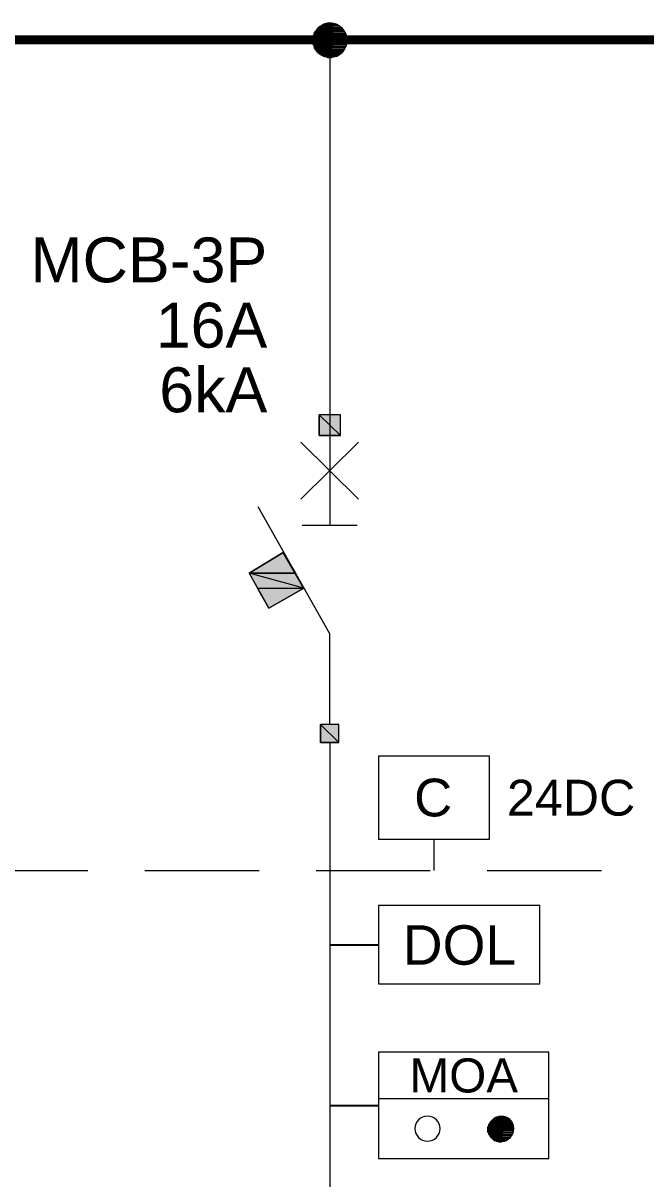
# Model space of a CAD drawing. Header units: millimetres. Extents: x -33055 to 42243, y -56860 to 24450.
# Drawn here: x 28378 to 31843, y 8534 to 14967 of the extents above; entities that cross this region are included whole.
import ezdxf
from ezdxf.enums import TextEntityAlignment as Align

# ---------------------------------------------------------------- set-up
doc = ezdxf.new("R2010")
doc.units = ezdxf.units.MM
for name, color, linetype in [('E-BUSBAR', 7, 'Continuous'), ('E-CTRL', 7, 'Continuous'), ('E-LEADER', 7, 'Continuous'), ('E-SLD', 7, 'Continuous'), ('E-TEXT', 7, 'Continuous')]:
    doc.layers.add(name, color=color, linetype=linetype)
doc.styles.add('ARIAL', font='arial.ttf')

msp = doc.modelspace()

# ---------------------------------------------------------------- hatches: boundary and pattern name
at = {"layer": 'E-SLD'}
h = msp.add_hatch(color=7, dxfattribs=at)
h.dxf.hatch_style = 1
h.paths.add_polyline_path([(30164.2, 14924.7), (30007.5, 14924.7), (30168.4, 14916.2), (30164.2, 14924.7)])
h.paths.add_polyline_path([(30007.5, 14924.7), (30168.4, 14916.2), (29999.1, 14916.2), (30007.5, 14924.7)])
h = msp.add_hatch(color=7, dxfattribs=at)
h.dxf.hatch_style = 1
h.paths.add_polyline_path([(30159.9, 14928.9), (30011.8, 14928.9), (30164.2, 14924.7), (30159.9, 14928.9)])
h.paths.add_polyline_path([(30011.8, 14928.9), (30164.2, 14924.7), (30007.5, 14924.7), (30011.8, 14928.9)])
h = msp.add_hatch(color=7, dxfattribs=at)
h.dxf.hatch_style = 1
h.paths.add_polyline_path([(30155.7, 14937.4), (30016, 14937.4), (30159.9, 14928.9), (30155.7, 14937.4)])
h.paths.add_polyline_path([(30016, 14937.4), (30159.9, 14928.9), (30011.8, 14928.9), (30016, 14937.4)])
h = msp.add_hatch(color=7, dxfattribs=at)
h.dxf.hatch_style = 1
h.paths.add_polyline_path([(30147.2, 14941.6), (30024.5, 14941.6), (30155.7, 14937.4), (30147.2, 14941.6)])
h.paths.add_polyline_path([(30024.5, 14941.6), (30155.7, 14937.4), (30016, 14937.4), (30024.5, 14941.6)])
h = msp.add_hatch(color=7, dxfattribs=at)
h.dxf.hatch_style = 1
h.paths.add_polyline_path([(30138.8, 14950.1), (30032.9, 14950.1), (30147.2, 14941.6), (30138.8, 14950.1)])
h.paths.add_polyline_path([(30032.9, 14950.1), (30147.2, 14941.6), (30024.5, 14941.6), (30032.9, 14950.1)])
h = msp.add_hatch(color=7, dxfattribs=at)
h.dxf.hatch_style = 1
h.paths.add_polyline_path([(30130.3, 14954.3), (30037.2, 14954.3), (30138.8, 14950.1), (30130.3, 14954.3)])
h.paths.add_polyline_path([(30037.2, 14954.3), (30138.8, 14950.1), (30032.9, 14950.1), (30037.2, 14954.3)])
h = msp.add_hatch(color=7, dxfattribs=at)
h.dxf.hatch_style = 1
h.paths.add_polyline_path([(30126.1, 14958.6), (30045.6, 14958.6), (30130.3, 14954.3), (30126.1, 14958.6)])
h.paths.add_polyline_path([(30045.6, 14958.6), (30130.3, 14954.3), (30037.2, 14954.3), (30045.6, 14958.6)])
h = msp.add_hatch(color=7, dxfattribs=at)
h.dxf.hatch_style = 1
h.paths.add_polyline_path([(30113.4, 14962.8), (30054.1, 14962.8), (30126.1, 14958.6), (30113.4, 14962.8)])
h.paths.add_polyline_path([(30054.1, 14962.8), (30126.1, 14958.6), (30045.6, 14958.6), (30054.1, 14962.8)])
h = msp.add_hatch(color=7, dxfattribs=at)
h.dxf.hatch_style = 1
h.paths.add_polyline_path([(30109.1, 14962.8), (30066.8, 14962.8), (30113.4, 14962.8), (30109.1, 14962.8)])
h.paths.add_polyline_path([(30066.8, 14962.8), (30113.4, 14962.8), (30054.1, 14962.8), (30066.8, 14962.8)])
h = msp.add_hatch(color=7, dxfattribs=at)
h.dxf.hatch_style = 1
h.paths.add_polyline_path([(30096.4, 14967), (30071, 14967), (30109.1, 14962.8), (30096.4, 14967)])
h.paths.add_polyline_path([(30071, 14967), (30109.1, 14962.8), (30066.8, 14962.8), (30071, 14967)])
h = msp.add_hatch(color=7, dxfattribs=at)
h.dxf.hatch_style = 1
h.paths.add_polyline_path([(30088, 14967), (30096.4, 14967), (30071, 14967), (30088, 14967)])
h = msp.add_hatch(color=7, dxfattribs=at)
h.dxf.hatch_style = 1
h.paths.add_polyline_path([(30176.9, 14899.3), (29994.8, 14899.3), (30176.9, 14890.8), (30176.9, 14899.3)])
h.paths.add_polyline_path([(29994.8, 14899.3), (30176.9, 14890.8), (29990.6, 14890.8), (29994.8, 14899.3)])
h = msp.add_hatch(color=7, dxfattribs=at)
h.dxf.hatch_style = 1
h.paths.add_polyline_path([(30176.9, 14890.8), (29990.6, 14890.8), (30181.1, 14882.4), (30176.9, 14890.8)])
h.paths.add_polyline_path([(29990.6, 14890.8), (30181.1, 14882.4), (29990.6, 14882.4), (29990.6, 14890.8)])
h = msp.add_hatch(color=7, dxfattribs=at)
h.dxf.hatch_style = 1
h.paths.add_polyline_path([(30181.1, 14882.4), (29990.6, 14882.4), (30181.1, 14869.7), (30181.1, 14882.4)])
h.paths.add_polyline_path([(29990.6, 14882.4), (30181.1, 14869.7), (29990.6, 14869.7), (29990.6, 14882.4)])
h = msp.add_hatch(color=7, dxfattribs=at)
h.dxf.hatch_style = 1
h.paths.add_polyline_path([(30181.1, 14869.7), (29990.6, 14869.7), (30181.1, 14861.2), (30181.1, 14869.7)])
h.paths.add_polyline_path([(29990.6, 14869.7), (30181.1, 14861.2), (29990.6, 14861.2), (29990.6, 14869.7)])
h = msp.add_hatch(color=7, dxfattribs=at)
h.dxf.hatch_style = 1
h.paths.add_polyline_path([(30181.1, 14861.2), (29990.6, 14861.2), (30176.9, 14852.7), (30181.1, 14861.2)])
h.paths.add_polyline_path([(29990.6, 14861.2), (30176.9, 14852.7), (29990.6, 14852.7), (29990.6, 14861.2)])
h = msp.add_hatch(color=7, dxfattribs=at)
h.dxf.hatch_style = 1
h.paths.add_polyline_path([(30172.6, 14907.8), (29999.1, 14907.8), (30176.9, 14899.3), (30172.6, 14907.8)])
h.paths.add_polyline_path([(29999.1, 14907.8), (30176.9, 14899.3), (29994.8, 14899.3), (29999.1, 14907.8)])
h = msp.add_hatch(color=7, dxfattribs=at)
h.dxf.hatch_style = 1
h.paths.add_polyline_path([(30168.4, 14916.2), (29999.1, 14916.2), (30172.6, 14907.8), (30168.4, 14916.2)])
h.paths.add_polyline_path([(29999.1, 14916.2), (30172.6, 14907.8), (29999.1, 14907.8), (29999.1, 14916.2)])
h = msp.add_hatch(color=7, dxfattribs=at)
h.dxf.hatch_style = 1
h.paths.add_polyline_path([(30176.9, 14852.7), (29990.6, 14852.7), (30176.9, 14844.3), (30176.9, 14852.7)])
h.paths.add_polyline_path([(29990.6, 14852.7), (30176.9, 14844.3), (29994.8, 14844.3), (29990.6, 14852.7)])
h = msp.add_hatch(color=7, dxfattribs=at)
h.dxf.hatch_style = 1
h.paths.add_polyline_path([(30176.9, 14844.3), (29994.8, 14844.3), (30172.6, 14835.8), (30176.9, 14844.3)])
h.paths.add_polyline_path([(29994.8, 14844.3), (30172.6, 14835.8), (29999.1, 14835.8), (29994.8, 14844.3)])
h = msp.add_hatch(color=7, dxfattribs=at)
h.dxf.hatch_style = 1
h.paths.add_polyline_path([(30172.6, 14835.8), (29999.1, 14835.8), (30168.4, 14827.3), (30172.6, 14835.8)])
h.paths.add_polyline_path([(29999.1, 14835.8), (30168.4, 14827.3), (29999.1, 14827.3), (29999.1, 14835.8)])
h = msp.add_hatch(color=7, dxfattribs=at)
h.dxf.hatch_style = 1
h.paths.add_polyline_path([(30168.4, 14827.3), (29999.1, 14827.3), (30164.2, 14818.9), (30168.4, 14827.3)])
h.paths.add_polyline_path([(29999.1, 14827.3), (30164.2, 14818.9), (30007.5, 14818.9), (29999.1, 14827.3)])
h = msp.add_hatch(color=7, dxfattribs=at)
h.dxf.hatch_style = 1
h.paths.add_polyline_path([(30164.2, 14818.9), (30007.5, 14818.9), (30159.9, 14810.4), (30164.2, 14818.9)])
h.paths.add_polyline_path([(30007.5, 14818.9), (30159.9, 14810.4), (30011.8, 14810.4), (30007.5, 14818.9)])
h = msp.add_hatch(color=7, dxfattribs=at)
h.dxf.hatch_style = 1
h.paths.add_polyline_path([(30159.9, 14810.4), (30011.8, 14810.4), (30155.7, 14806.2), (30159.9, 14810.4)])
h.paths.add_polyline_path([(30011.8, 14810.4), (30155.7, 14806.2), (30016, 14806.2), (30011.8, 14810.4)])
h = msp.add_hatch(color=7, dxfattribs=at)
h.dxf.hatch_style = 1
h.paths.add_polyline_path([(30155.7, 14806.2), (30016, 14806.2), (30147.2, 14797.7), (30155.7, 14806.2)])
h.paths.add_polyline_path([(30016, 14806.2), (30147.2, 14797.7), (30024.5, 14797.7), (30016, 14806.2)])
h = msp.add_hatch(color=7, dxfattribs=at)
h.dxf.hatch_style = 1
h.paths.add_polyline_path([(30147.2, 14797.7), (30024.5, 14797.7), (30138.8, 14793.5), (30147.2, 14797.7)])
h.paths.add_polyline_path([(30024.5, 14797.7), (30138.8, 14793.5), (30032.9, 14793.5), (30024.5, 14797.7)])
h = msp.add_hatch(color=7, dxfattribs=at)
h.dxf.hatch_style = 1
h.paths.add_polyline_path([(30138.8, 14793.5), (30032.9, 14793.5), (30130.3, 14789.2), (30138.8, 14793.5)])
h.paths.add_polyline_path([(30032.9, 14793.5), (30130.3, 14789.2), (30037.2, 14789.2), (30032.9, 14793.5)])
h = msp.add_hatch(color=7, dxfattribs=at)
h.dxf.hatch_style = 1
h.paths.add_polyline_path([(30130.3, 14789.2), (30037.2, 14789.2), (30126.1, 14785), (30130.3, 14789.2)])
h.paths.add_polyline_path([(30037.2, 14789.2), (30126.1, 14785), (30045.6, 14785), (30037.2, 14789.2)])
h = msp.add_hatch(color=7, dxfattribs=at)
h.dxf.hatch_style = 1
h.paths.add_polyline_path([(30126.1, 14785), (30045.6, 14785), (30113.4, 14780.8), (30126.1, 14785)])
h.paths.add_polyline_path([(30045.6, 14785), (30113.4, 14780.8), (30054.1, 14780.8), (30045.6, 14785)])
h = msp.add_hatch(color=7, dxfattribs=at)
h.dxf.hatch_style = 1
h.paths.add_polyline_path([(30113.4, 14780.8), (30054.1, 14780.8), (30109.1, 14780.8), (30113.4, 14780.8)])
h.paths.add_polyline_path([(30054.1, 14780.8), (30109.1, 14780.8), (30066.8, 14780.8), (30054.1, 14780.8)])
h = msp.add_hatch(color=7, dxfattribs=at)
h.dxf.hatch_style = 1
h.paths.add_polyline_path([(30066.8, 14780.8), (30071, 14776.5), (30096.4, 14776.5), (30066.8, 14780.8)])
h.paths.add_polyline_path([(30071, 14776.5), (30096.4, 14776.5), (30088, 14776.5), (30071, 14776.5)])
h = msp.add_hatch(color=7, dxfattribs=at)
h.dxf.hatch_style = 1
h.paths.add_polyline_path([(30066.8, 14780.8), (30109.1, 14780.8), (30096.4, 14776.5), (30066.8, 14780.8)])
h = msp.add_hatch(color=7, dxfattribs=at)
h.dxf.hatch_style = 1
h.paths.add_polyline_path([(30143, 12786.9), (30024.5, 12786.9), (30143, 12672.6), (30143, 12786.9)])
h.paths.add_polyline_path([(30024.5, 12786.9), (30143, 12672.6), (30024.5, 12672.6), (30024.5, 12786.9)])
h = msp.add_hatch(color=7, dxfattribs=at)
h.dxf.hatch_style = 1
h.paths.add_polyline_path([(29825.5, 12020.6), (29893.2, 11906.3), (29635, 11906.3), (29825.5, 12020.6)])
h = msp.add_hatch(color=7, dxfattribs=at)
h.dxf.hatch_style = 1
h.paths.add_polyline_path([(29635, 11906.3), (29681.6, 11821.7), (29939.8, 11821.7), (29635, 11906.3)])
h.paths.add_polyline_path([(29681.6, 11821.7), (29939.8, 11821.7), (29745.1, 11711.6), (29681.6, 11821.7)])
h = msp.add_hatch(color=7, dxfattribs=at)
h.dxf.hatch_style = 1
h.paths.add_polyline_path([(29635, 11906.3), (29893.2, 11906.3), (29939.8, 11821.7), (29635, 11906.3)])
h = msp.add_hatch(color=7, dxfattribs=at)
h.dxf.hatch_style = 1
h.paths.add_polyline_path([(30134.5, 11063.9), (30032.9, 11063.9), (30134.5, 10962.3), (30134.5, 11063.9)])
h.paths.add_polyline_path([(30032.9, 11063.9), (30134.5, 10962.3), (30032.9, 10962.3), (30032.9, 11063.9)])
h = msp.add_hatch(color=7, dxfattribs=at)
h.dxf.hatch_style = 1
h.paths.add_polyline_path([(31048.9, 8879.5), (31019.3, 8879.5), (31057.4, 8875.3), (31048.9, 8879.5)])
h.paths.add_polyline_path([(31019.3, 8879.5), (31057.4, 8875.3), (31010.8, 8875.3), (31019.3, 8879.5)])
h = msp.add_hatch(color=7, dxfattribs=at)
h.dxf.hatch_style = 1
h.paths.add_polyline_path([(31040.5, 8879.5), (31023.5, 8879.5), (31048.9, 8879.5), (31040.5, 8879.5)])
h.paths.add_polyline_path([(31023.5, 8879.5), (31048.9, 8879.5), (31019.3, 8879.5), (31023.5, 8879.5)])
h = msp.add_hatch(color=7, dxfattribs=at)
h.dxf.hatch_style = 1
h.paths.add_polyline_path([(31036.2, 8879.5), (31040.5, 8879.5), (31023.5, 8879.5), (31036.2, 8879.5)])
h = msp.add_hatch(color=7, dxfattribs=at)
h.dxf.hatch_style = 1
h.paths.add_polyline_path([(31099.7, 8828.7), (30968.5, 8828.7), (31104, 8824.5), (31099.7, 8828.7)])
h.paths.add_polyline_path([(30968.5, 8828.7), (31104, 8824.5), (30964.3, 8824.5), (30968.5, 8828.7)])
h = msp.add_hatch(color=7, dxfattribs=at)
h.dxf.hatch_style = 1
h.paths.add_polyline_path([(31104, 8824.5), (30964.3, 8824.5), (31104, 8816), (31104, 8824.5)])
h.paths.add_polyline_path([(30964.3, 8824.5), (31104, 8816), (30964.3, 8816), (30964.3, 8824.5)])
h = msp.add_hatch(color=7, dxfattribs=at)
h.dxf.hatch_style = 1
h.paths.add_polyline_path([(31104, 8816), (30964.3, 8816), (31104, 8811.8), (31104, 8816)])
h.paths.add_polyline_path([(30964.3, 8816), (31104, 8811.8), (30964.3, 8811.8), (30964.3, 8816)])
h = msp.add_hatch(color=7, dxfattribs=at)
h.dxf.hatch_style = 1
h.paths.add_polyline_path([(31095.5, 8841.4), (30972.7, 8841.4), (31099.7, 8837.2), (31095.5, 8841.4)])
h.paths.add_polyline_path([(30972.7, 8841.4), (31099.7, 8837.2), (30968.5, 8837.2), (30972.7, 8841.4)])
h = msp.add_hatch(color=7, dxfattribs=at)
h.dxf.hatch_style = 1
h.paths.add_polyline_path([(31099.7, 8837.2), (30968.5, 8837.2), (31099.7, 8828.7), (31099.7, 8837.2)])
h.paths.add_polyline_path([(30968.5, 8837.2), (31099.7, 8828.7), (30968.5, 8828.7), (30968.5, 8837.2)])
h = msp.add_hatch(color=7, dxfattribs=at)
h.dxf.hatch_style = 1
h.paths.add_polyline_path([(31091.3, 8845.6), (30977, 8845.6), (31095.5, 8841.4), (31091.3, 8845.6)])
h.paths.add_polyline_path([(30977, 8845.6), (31095.5, 8841.4), (30972.7, 8841.4), (30977, 8845.6)])
h = msp.add_hatch(color=7, dxfattribs=at)
h.dxf.hatch_style = 1
h.paths.add_polyline_path([(31087, 8854.1), (30981.2, 8854.1), (31091.3, 8845.6), (31087, 8854.1)])
h.paths.add_polyline_path([(30981.2, 8854.1), (31091.3, 8845.6), (30977, 8845.6), (30981.2, 8854.1)])
h = msp.add_hatch(color=7, dxfattribs=at)
h.dxf.hatch_style = 1
h.paths.add_polyline_path([(31087, 8858.3), (30985.4, 8858.3), (31087, 8854.1), (31087, 8858.3)])
h.paths.add_polyline_path([(30985.4, 8858.3), (31087, 8854.1), (30981.2, 8854.1), (30985.4, 8858.3)])
h = msp.add_hatch(color=7, dxfattribs=at)
h.dxf.hatch_style = 1
h.paths.add_polyline_path([(31078.6, 8862.6), (30989.7, 8862.6), (31087, 8858.3), (31078.6, 8862.6)])
h.paths.add_polyline_path([(30989.7, 8862.6), (31087, 8858.3), (30985.4, 8858.3), (30989.7, 8862.6)])
h = msp.add_hatch(color=7, dxfattribs=at)
h.dxf.hatch_style = 1
h.paths.add_polyline_path([(31074.3, 8866.8), (30993.9, 8866.8), (31078.6, 8862.6), (31074.3, 8866.8)])
h.paths.add_polyline_path([(30993.9, 8866.8), (31078.6, 8862.6), (30989.7, 8862.6), (30993.9, 8866.8)])
h = msp.add_hatch(color=7, dxfattribs=at)
h.dxf.hatch_style = 1
h.paths.add_polyline_path([(31070.1, 8871), (30998.1, 8871), (31074.3, 8866.8), (31070.1, 8871)])
h.paths.add_polyline_path([(30998.1, 8871), (31074.3, 8866.8), (30993.9, 8866.8), (30998.1, 8871)])
h = msp.add_hatch(color=7, dxfattribs=at)
h.dxf.hatch_style = 1
h.paths.add_polyline_path([(31061.6, 8875.3), (31006.6, 8875.3), (31070.1, 8871), (31061.6, 8875.3)])
h.paths.add_polyline_path([(31006.6, 8875.3), (31070.1, 8871), (30998.1, 8871), (31006.6, 8875.3)])
h = msp.add_hatch(color=7, dxfattribs=at)
h.dxf.hatch_style = 1
h.paths.add_polyline_path([(31057.4, 8875.3), (31010.8, 8875.3), (31061.6, 8875.3), (31057.4, 8875.3)])
h.paths.add_polyline_path([(31010.8, 8875.3), (31061.6, 8875.3), (31006.6, 8875.3), (31010.8, 8875.3)])
h = msp.add_hatch(color=7, dxfattribs=at)
h.dxf.hatch_style = 1
h.paths.add_polyline_path([(31104, 8811.8), (30964.3, 8811.8), (31104, 8803.3), (31104, 8811.8)])
h.paths.add_polyline_path([(30964.3, 8811.8), (31104, 8803.3), (30964.3, 8803.3), (30964.3, 8811.8)])
h = msp.add_hatch(color=7, dxfattribs=at)
h.dxf.hatch_style = 1
h.paths.add_polyline_path([(31104, 8803.3), (30964.3, 8803.3), (31104, 8794.8), (31104, 8803.3)])
h.paths.add_polyline_path([(30964.3, 8803.3), (31104, 8794.8), (30964.3, 8794.8), (30964.3, 8803.3)])
h = msp.add_hatch(color=7, dxfattribs=at)
h.dxf.hatch_style = 1
h.paths.add_polyline_path([(31104, 8794.8), (30964.3, 8794.8), (31099.7, 8790.6), (31104, 8794.8)])
h.paths.add_polyline_path([(30964.3, 8794.8), (31099.7, 8790.6), (30968.5, 8790.6), (30964.3, 8794.8)])
h = msp.add_hatch(color=7, dxfattribs=at)
h.dxf.hatch_style = 1
h.paths.add_polyline_path([(31099.7, 8790.6), (30968.5, 8790.6), (31099.7, 8782.1), (31099.7, 8790.6)])
h.paths.add_polyline_path([(30968.5, 8790.6), (31099.7, 8782.1), (30968.5, 8782.1), (30968.5, 8790.6)])
h = msp.add_hatch(color=7, dxfattribs=at)
h.dxf.hatch_style = 1
h.paths.add_polyline_path([(31099.7, 8782.1), (30968.5, 8782.1), (31095.5, 8777.9), (31099.7, 8782.1)])
h.paths.add_polyline_path([(30968.5, 8782.1), (31095.5, 8777.9), (30972.7, 8777.9), (30968.5, 8782.1)])
h = msp.add_hatch(color=7, dxfattribs=at)
h.dxf.hatch_style = 1
h.paths.add_polyline_path([(31095.5, 8777.9), (30972.7, 8777.9), (31091.3, 8773.7), (31095.5, 8777.9)])
h.paths.add_polyline_path([(30972.7, 8777.9), (31091.3, 8773.7), (30977, 8773.7), (30972.7, 8777.9)])
h = msp.add_hatch(color=7, dxfattribs=at)
h.dxf.hatch_style = 1
h.paths.add_polyline_path([(31091.3, 8773.7), (30977, 8773.7), (31087, 8765.2), (31091.3, 8773.7)])
h.paths.add_polyline_path([(30977, 8773.7), (31087, 8765.2), (30981.2, 8765.2), (30977, 8773.7)])
h = msp.add_hatch(color=7, dxfattribs=at)
h.dxf.hatch_style = 1
h.paths.add_polyline_path([(31087, 8765.2), (30981.2, 8765.2), (31087, 8761), (31087, 8765.2)])
h.paths.add_polyline_path([(30981.2, 8765.2), (31087, 8761), (30985.4, 8761), (30981.2, 8765.2)])
h = msp.add_hatch(color=7, dxfattribs=at)
h.dxf.hatch_style = 1
h.paths.add_polyline_path([(31087, 8761), (30985.4, 8761), (31078.6, 8756.7), (31087, 8761)])
h.paths.add_polyline_path([(30985.4, 8761), (31078.6, 8756.7), (30989.7, 8756.7), (30985.4, 8761)])
h = msp.add_hatch(color=7, dxfattribs=at)
h.dxf.hatch_style = 1
h.paths.add_polyline_path([(31078.6, 8756.7), (30989.7, 8756.7), (31074.3, 8752.5), (31078.6, 8756.7)])
h.paths.add_polyline_path([(30989.7, 8756.7), (31074.3, 8752.5), (30993.9, 8752.5), (30989.7, 8756.7)])
h = msp.add_hatch(color=7, dxfattribs=at)
h.dxf.hatch_style = 1
h.paths.add_polyline_path([(31074.3, 8752.5), (30993.9, 8752.5), (31070.1, 8748.3), (31074.3, 8752.5)])
h.paths.add_polyline_path([(30993.9, 8752.5), (31070.1, 8748.3), (30998.1, 8748.3), (30993.9, 8752.5)])
h = msp.add_hatch(color=7, dxfattribs=at)
h.dxf.hatch_style = 1
h.paths.add_polyline_path([(31070.1, 8748.3), (30998.1, 8748.3), (31061.6, 8748.3), (31070.1, 8748.3)])
h.paths.add_polyline_path([(30998.1, 8748.3), (31061.6, 8748.3), (31006.6, 8748.3), (30998.1, 8748.3)])
h = msp.add_hatch(color=7, dxfattribs=at)
h.dxf.hatch_style = 1
h.paths.add_polyline_path([(31061.6, 8748.3), (31006.6, 8748.3), (31057.4, 8744), (31061.6, 8748.3)])
h.paths.add_polyline_path([(31006.6, 8748.3), (31057.4, 8744), (31010.8, 8744), (31006.6, 8748.3)])
h = msp.add_hatch(color=7, dxfattribs=at)
h.dxf.hatch_style = 1
h.paths.add_polyline_path([(31057.4, 8744), (31010.8, 8744), (31048.9, 8744), (31057.4, 8744)])
h.paths.add_polyline_path([(31010.8, 8744), (31048.9, 8744), (31019.3, 8744), (31010.8, 8744)])
h = msp.add_hatch(color=7, dxfattribs=at)
h.dxf.hatch_style = 1
h.paths.add_polyline_path([(31019.3, 8744), (31023.5, 8739.8), (31040.5, 8739.8), (31019.3, 8744)])
h.paths.add_polyline_path([(31023.5, 8739.8), (31040.5, 8739.8), (31036.2, 8739.8), (31023.5, 8739.8)])
h = msp.add_hatch(color=7, dxfattribs=at)
h.dxf.hatch_style = 1
h.paths.add_polyline_path([(31019.3, 8744), (31048.9, 8744), (31040.5, 8739.8), (31019.3, 8744)])

# ---------------------------------------------------------------- linework, layer by layer
at = {"layer": 'E-BUSBAR', "const_width": 50}
msp.add_lwpolyline([(-25283, 14874), (35929, 14874)], dxfattribs=at)
at = {"layer": 'E-CTRL', "color": 7, "lineweight": 0}
for p, q in [((28103, 10250), (28738, 10250)), ((29055.5, 10250), (29690.5, 10250)), ((30008, 10250), (30643, 10250)), ((30960.5, 10250), (31595.5, 10250))]:
    msp.add_line(p, q, dxfattribs=at)
at = {"layer": 'E-LEADER', "color": 253, "lineweight": 25, "true_color": 0x999999}
for p, q in [((30083.7, 9836.2), (30354.7, 9836.2)), ((30083.7, 8943), (30354.7, 8943))]:
    msp.add_line(p, q, dxfattribs=at)
at = {"layer": 'E-SLD', "color": 7, "lineweight": 0}
for p, q in [((30083.7, 14873.9), (30083.7, 12173)), ((29922.9, 12634.5), (30244.6, 12317)), ((30244.6, 12634.5), (29922.9, 12317)), ((29931.3, 12173), (30236.1, 12173)), ((30083.7, 10962.3), (30083.7, 8214.9)), ((30663.7, 10424.7), (30663.7, 10251.1)), ((30354.7, 8981.1), (31302.9, 8981.1))]:
    msp.add_line(p, q, dxfattribs=at)
for points in [[(30181.1, 14871.8), (30179.2, 14891), (30173.6, 14908.9), (30164.8, 14925), (30153.2, 14939.1), (30139.1, 14950.8), (30122.9, 14959.5), (30105.1, 14965.1), (30085.9, 14967), (30066.7, 14965.1), (30048.8, 14959.5), (30032.6, 14950.8), (30018.5, 14939.1), (30006.9, 14925), (29998.1, 14908.9), (29992.6, 14891), (29990.6, 14871.8), (29992.6, 14852.6), (29998.1, 14834.7), (30006.9, 14818.5), (30018.5, 14804.4), (30032.6, 14792.8), (30048.8, 14784), (30066.7, 14778.5), (30085.9, 14776.5), (30105.1, 14778.5), (30122.9, 14784), (30139.1, 14792.8), (30153.2, 14804.4), (30164.8, 14818.5), (30173.6, 14834.7), (30179.2, 14852.6), (30181.1, 14871.8)], [(30007.5, 14924.7), (30168.4, 14916.2), (29999.1, 14916.2), (30007.5, 14924.7)], [(30011.8, 14928.9), (30164.2, 14924.7), (30007.5, 14924.7), (30011.8, 14928.9)], [(30164.2, 14924.7), (30007.5, 14924.7), (30168.4, 14916.2), (30164.2, 14924.7)], [(30016, 14937.4), (30159.9, 14928.9), (30011.8, 14928.9), (30016, 14937.4)], [(30159.9, 14928.9), (30011.8, 14928.9), (30164.2, 14924.7), (30159.9, 14928.9)], [(30024.5, 14941.6), (30155.7, 14937.4), (30016, 14937.4), (30024.5, 14941.6)], [(30155.7, 14937.4), (30016, 14937.4), (30159.9, 14928.9), (30155.7, 14937.4)], [(30032.9, 14950.1), (30147.2, 14941.6), (30024.5, 14941.6), (30032.9, 14950.1)], [(30147.2, 14941.6), (30024.5, 14941.6), (30155.7, 14937.4), (30147.2, 14941.6)], [(30037.2, 14954.3), (30138.8, 14950.1), (30032.9, 14950.1), (30037.2, 14954.3)], [(30138.8, 14950.1), (30032.9, 14950.1), (30147.2, 14941.6), (30138.8, 14950.1)], [(30045.6, 14958.6), (30130.3, 14954.3), (30037.2, 14954.3), (30045.6, 14958.6)], [(30130.3, 14954.3), (30037.2, 14954.3), (30138.8, 14950.1), (30130.3, 14954.3)], [(30054.1, 14962.8), (30126.1, 14958.6), (30045.6, 14958.6), (30054.1, 14962.8)], [(30126.1, 14958.6), (30045.6, 14958.6), (30130.3, 14954.3), (30126.1, 14958.6)], [(30066.8, 14962.8), (30113.4, 14962.8), (30054.1, 14962.8), (30066.8, 14962.8)], [(30113.4, 14962.8), (30054.1, 14962.8), (30126.1, 14958.6), (30113.4, 14962.8)], [(30071, 14967), (30109.1, 14962.8), (30066.8, 14962.8), (30071, 14967)], [(30109.1, 14962.8), (30066.8, 14962.8), (30113.4, 14962.8), (30109.1, 14962.8)], [(30088, 14967), (30096.4, 14967), (30071, 14967), (30088, 14967)], [(30096.4, 14967), (30071, 14967), (30109.1, 14962.8), (30096.4, 14967)], [(29994.8, 14899.3), (30176.9, 14890.8), (29990.6, 14890.8), (29994.8, 14899.3)], [(30176.9, 14890.8), (29990.6, 14890.8), (30181.1, 14882.4), (30176.9, 14890.8)], [(29990.6, 14890.8), (30181.1, 14882.4), (29990.6, 14882.4), (29990.6, 14890.8)], [(30181.1, 14882.4), (29990.6, 14882.4), (30181.1, 14869.7), (30181.1, 14882.4)], [(29990.6, 14882.4), (30181.1, 14869.7), (29990.6, 14869.7), (29990.6, 14882.4)], [(30181.1, 14869.7), (29990.6, 14869.7), (30181.1, 14861.2), (30181.1, 14869.7)], [(29990.6, 14869.7), (30181.1, 14861.2), (29990.6, 14861.2), (29990.6, 14869.7)], [(30181.1, 14861.2), (29990.6, 14861.2), (30176.9, 14852.7), (30181.1, 14861.2)], [(29990.6, 14861.2), (30176.9, 14852.7), (29990.6, 14852.7), (29990.6, 14861.2)], [(29999.1, 14907.8), (30176.9, 14899.3), (29994.8, 14899.3), (29999.1, 14907.8)], [(30176.9, 14899.3), (29994.8, 14899.3), (30176.9, 14890.8), (30176.9, 14899.3)], [(30168.4, 14916.2), (29999.1, 14916.2), (30172.6, 14907.8), (30168.4, 14916.2)], [(29999.1, 14916.2), (30172.6, 14907.8), (29999.1, 14907.8), (29999.1, 14916.2)], [(30172.6, 14907.8), (29999.1, 14907.8), (30176.9, 14899.3), (30172.6, 14907.8)], [(30176.9, 14852.7), (29990.6, 14852.7), (30176.9, 14844.3), (30176.9, 14852.7)], [(29990.6, 14852.7), (30176.9, 14844.3), (29994.8, 14844.3), (29990.6, 14852.7)], [(30176.9, 14844.3), (29994.8, 14844.3), (30172.6, 14835.8), (30176.9, 14844.3)], [(29994.8, 14844.3), (30172.6, 14835.8), (29999.1, 14835.8), (29994.8, 14844.3)], [(30172.6, 14835.8), (29999.1, 14835.8), (30168.4, 14827.3), (30172.6, 14835.8)], [(29999.1, 14835.8), (30168.4, 14827.3), (29999.1, 14827.3), (29999.1, 14835.8)], [(30168.4, 14827.3), (29999.1, 14827.3), (30164.2, 14818.9), (30168.4, 14827.3)], [(29999.1, 14827.3), (30164.2, 14818.9), (30007.5, 14818.9), (29999.1, 14827.3)], [(30164.2, 14818.9), (30007.5, 14818.9), (30159.9, 14810.4), (30164.2, 14818.9)], [(30007.5, 14818.9), (30159.9, 14810.4), (30011.8, 14810.4), (30007.5, 14818.9)], [(30159.9, 14810.4), (30011.8, 14810.4), (30155.7, 14806.2), (30159.9, 14810.4)], [(30011.8, 14810.4), (30155.7, 14806.2), (30016, 14806.2), (30011.8, 14810.4)], [(30155.7, 14806.2), (30016, 14806.2), (30147.2, 14797.7), (30155.7, 14806.2)], [(30016, 14806.2), (30147.2, 14797.7), (30024.5, 14797.7), (30016, 14806.2)], [(30147.2, 14797.7), (30024.5, 14797.7), (30138.8, 14793.5), (30147.2, 14797.7)], [(30024.5, 14797.7), (30138.8, 14793.5), (30032.9, 14793.5), (30024.5, 14797.7)], [(30138.8, 14793.5), (30032.9, 14793.5), (30130.3, 14789.2), (30138.8, 14793.5)], [(30032.9, 14793.5), (30130.3, 14789.2), (30037.2, 14789.2), (30032.9, 14793.5)], [(30130.3, 14789.2), (30037.2, 14789.2), (30126.1, 14785), (30130.3, 14789.2)], [(30037.2, 14789.2), (30126.1, 14785), (30045.6, 14785), (30037.2, 14789.2)], [(30126.1, 14785), (30045.6, 14785), (30113.4, 14780.8), (30126.1, 14785)], [(30045.6, 14785), (30113.4, 14780.8), (30054.1, 14780.8), (30045.6, 14785)], [(30113.4, 14780.8), (30054.1, 14780.8), (30109.1, 14780.8), (30113.4, 14780.8)], [(30054.1, 14780.8), (30109.1, 14780.8), (30066.8, 14780.8), (30054.1, 14780.8)], [(30066.8, 14780.8), (30071, 14776.5), (30096.4, 14776.5), (30066.8, 14780.8)], [(30066.8, 14780.8), (30109.1, 14780.8), (30096.4, 14776.5), (30066.8, 14780.8)], [(30071, 14776.5), (30096.4, 14776.5), (30088, 14776.5), (30071, 14776.5)], [(30024.5, 12786.9), (30024.5, 12672.6), (30143, 12672.6), (30143, 12786.9), (30024.5, 12786.9)], [(30024.5, 12786.9), (30024.5, 12672.6), (30143, 12672.6), (30143, 12786.9), (30024.5, 12786.9)], [(30143, 12786.9), (30024.5, 12786.9), (30143, 12672.6), (30143, 12786.9)], [(30024.5, 12786.9), (30143, 12672.6), (30024.5, 12672.6), (30024.5, 12786.9)], [(30083.7, 11063.9), (30083.7, 11567.7), (29685.8, 12274.6)], [(29745.1, 11711.6), (29939.8, 11821.7), (29825.5, 12020.6), (29635, 11906.3), (29745.1, 11711.6)], [(29825.5, 12020.6), (29893.2, 11906.3), (29635, 11906.3), (29825.5, 12020.6)], [(29635, 11906.3), (29681.6, 11821.7), (29939.8, 11821.7), (29635, 11906.3)], [(29635, 11906.3), (29893.2, 11906.3), (29939.8, 11821.7), (29635, 11906.3)], [(29681.6, 11821.7), (29939.8, 11821.7), (29745.1, 11711.6), (29681.6, 11821.7)], [(30032.9, 11063.9), (30032.9, 10962.3), (30134.5, 10962.3), (30134.5, 11063.9), (30032.9, 11063.9)], [(30134.5, 11063.9), (30032.9, 11063.9), (30134.5, 10962.3), (30134.5, 11063.9)], [(30032.9, 11063.9), (30134.5, 10962.3), (30032.9, 10962.3), (30032.9, 11063.9)], [(30354.7, 10886.1), (30354.7, 10424.7), (30972.7, 10424.7), (30972.7, 10886.1), (30354.7, 10886.1)], [(30354.7, 10056.4), (30354.7, 9620.3), (31252.1, 9620.3), (31252.1, 10056.4), (30354.7, 10056.4)], [(30354.7, 9239.3), (30354.7, 8646.7), (31302.9, 8646.7), (31302.9, 9239.3), (30354.7, 9239.3)], [(30697.6, 8813.9), (30696.2, 8828), (30692.1, 8841.1), (30685.7, 8852.9), (30677.1, 8863.3), (30666.8, 8871.8), (30654.9, 8878.2), (30641.8, 8882.3), (30627.7, 8883.7), (30613.7, 8882.3), (30600.5, 8878.2), (30588.7, 8871.8), (30578.3, 8863.3), (30569.8, 8852.9), (30563.4, 8841.1), (30559.3, 8828), (30557.9, 8813.9), (30559.3, 8799.8), (30563.4, 8786.7), (30569.8, 8774.8), (30578.3, 8764.5), (30588.7, 8756), (30600.5, 8749.5), (30613.7, 8745.5), (30627.7, 8744), (30641.8, 8745.5), (30654.9, 8749.5), (30666.8, 8756), (30677.1, 8764.5), (30685.7, 8774.8), (30692.1, 8786.7), (30696.2, 8799.8), (30697.6, 8813.9)], [(31108.2, 8813.9), (31106.8, 8828), (31102.7, 8841.1), (31096.3, 8852.9), (31087.8, 8863.3), (31077.4, 8871.8), (31065.6, 8878.2), (31052.4, 8882.3), (31038.4, 8883.7), (31024.3, 8882.3), (31011.2, 8878.2), (30999.3, 8871.8), (30989, 8863.3), (30980.4, 8852.9), (30974, 8841.1), (30969.9, 8828), (30968.5, 8813.9), (30969.9, 8799.8), (30974, 8786.7), (30980.4, 8774.8), (30989, 8764.5), (30999.3, 8756), (31011.2, 8749.5), (31024.3, 8745.5), (31038.4, 8744), (31052.4, 8745.5), (31065.6, 8749.5), (31077.4, 8756), (31087.8, 8764.5), (31096.3, 8774.8), (31102.7, 8786.7), (31106.8, 8799.8), (31108.2, 8813.9)], [(31019.3, 8879.5), (31057.4, 8875.3), (31010.8, 8875.3), (31019.3, 8879.5)], [(31023.5, 8879.5), (31048.9, 8879.5), (31019.3, 8879.5), (31023.5, 8879.5)], [(31048.9, 8879.5), (31019.3, 8879.5), (31057.4, 8875.3), (31048.9, 8879.5)], [(31036.2, 8879.5), (31040.5, 8879.5), (31023.5, 8879.5), (31036.2, 8879.5)], [(31040.5, 8879.5), (31023.5, 8879.5), (31048.9, 8879.5), (31040.5, 8879.5)], [(30968.5, 8828.7), (31104, 8824.5), (30964.3, 8824.5), (30968.5, 8828.7)], [(31104, 8824.5), (30964.3, 8824.5), (31104, 8816), (31104, 8824.5)], [(30964.3, 8824.5), (31104, 8816), (30964.3, 8816), (30964.3, 8824.5)], [(31104, 8816), (30964.3, 8816), (31104, 8811.8), (31104, 8816)], [(30964.3, 8816), (31104, 8811.8), (30964.3, 8811.8), (30964.3, 8816)], [(30972.7, 8841.4), (31099.7, 8837.2), (30968.5, 8837.2), (30972.7, 8841.4)], [(31099.7, 8837.2), (30968.5, 8837.2), (31099.7, 8828.7), (31099.7, 8837.2)], [(30968.5, 8837.2), (31099.7, 8828.7), (30968.5, 8828.7), (30968.5, 8837.2)], [(31099.7, 8828.7), (30968.5, 8828.7), (31104, 8824.5), (31099.7, 8828.7)], [(30977, 8845.6), (31095.5, 8841.4), (30972.7, 8841.4), (30977, 8845.6)], [(31095.5, 8841.4), (30972.7, 8841.4), (31099.7, 8837.2), (31095.5, 8841.4)], [(30981.2, 8854.1), (31091.3, 8845.6), (30977, 8845.6), (30981.2, 8854.1)], [(31091.3, 8845.6), (30977, 8845.6), (31095.5, 8841.4), (31091.3, 8845.6)], [(30985.4, 8858.3), (31087, 8854.1), (30981.2, 8854.1), (30985.4, 8858.3)], [(31087, 8854.1), (30981.2, 8854.1), (31091.3, 8845.6), (31087, 8854.1)], [(30989.7, 8862.6), (31087, 8858.3), (30985.4, 8858.3), (30989.7, 8862.6)], [(31087, 8858.3), (30985.4, 8858.3), (31087, 8854.1), (31087, 8858.3)], [(30993.9, 8866.8), (31078.6, 8862.6), (30989.7, 8862.6), (30993.9, 8866.8)], [(31078.6, 8862.6), (30989.7, 8862.6), (31087, 8858.3), (31078.6, 8862.6)], [(30998.1, 8871), (31074.3, 8866.8), (30993.9, 8866.8), (30998.1, 8871)], [(31074.3, 8866.8), (30993.9, 8866.8), (31078.6, 8862.6), (31074.3, 8866.8)], [(31006.6, 8875.3), (31070.1, 8871), (30998.1, 8871), (31006.6, 8875.3)], [(31070.1, 8871), (30998.1, 8871), (31074.3, 8866.8), (31070.1, 8871)], [(31010.8, 8875.3), (31061.6, 8875.3), (31006.6, 8875.3), (31010.8, 8875.3)], [(31061.6, 8875.3), (31006.6, 8875.3), (31070.1, 8871), (31061.6, 8875.3)], [(31057.4, 8875.3), (31010.8, 8875.3), (31061.6, 8875.3), (31057.4, 8875.3)], [(31104, 8811.8), (30964.3, 8811.8), (31104, 8803.3), (31104, 8811.8)], [(30964.3, 8811.8), (31104, 8803.3), (30964.3, 8803.3), (30964.3, 8811.8)], [(31104, 8803.3), (30964.3, 8803.3), (31104, 8794.8), (31104, 8803.3)], [(30964.3, 8803.3), (31104, 8794.8), (30964.3, 8794.8), (30964.3, 8803.3)], [(31104, 8794.8), (30964.3, 8794.8), (31099.7, 8790.6), (31104, 8794.8)], [(30964.3, 8794.8), (31099.7, 8790.6), (30968.5, 8790.6), (30964.3, 8794.8)], [(31099.7, 8790.6), (30968.5, 8790.6), (31099.7, 8782.1), (31099.7, 8790.6)], [(30968.5, 8790.6), (31099.7, 8782.1), (30968.5, 8782.1), (30968.5, 8790.6)], [(31099.7, 8782.1), (30968.5, 8782.1), (31095.5, 8777.9), (31099.7, 8782.1)], [(30968.5, 8782.1), (31095.5, 8777.9), (30972.7, 8777.9), (30968.5, 8782.1)], [(31095.5, 8777.9), (30972.7, 8777.9), (31091.3, 8773.7), (31095.5, 8777.9)], [(30972.7, 8777.9), (31091.3, 8773.7), (30977, 8773.7), (30972.7, 8777.9)], [(31091.3, 8773.7), (30977, 8773.7), (31087, 8765.2), (31091.3, 8773.7)], [(30977, 8773.7), (31087, 8765.2), (30981.2, 8765.2), (30977, 8773.7)], [(31087, 8765.2), (30981.2, 8765.2), (31087, 8761), (31087, 8765.2)], [(30981.2, 8765.2), (31087, 8761), (30985.4, 8761), (30981.2, 8765.2)], [(31087, 8761), (30985.4, 8761), (31078.6, 8756.7), (31087, 8761)], [(30985.4, 8761), (31078.6, 8756.7), (30989.7, 8756.7), (30985.4, 8761)], [(31078.6, 8756.7), (30989.7, 8756.7), (31074.3, 8752.5), (31078.6, 8756.7)], [(30989.7, 8756.7), (31074.3, 8752.5), (30993.9, 8752.5), (30989.7, 8756.7)], [(31074.3, 8752.5), (30993.9, 8752.5), (31070.1, 8748.3), (31074.3, 8752.5)], [(30993.9, 8752.5), (31070.1, 8748.3), (30998.1, 8748.3), (30993.9, 8752.5)], [(31070.1, 8748.3), (30998.1, 8748.3), (31061.6, 8748.3), (31070.1, 8748.3)], [(30998.1, 8748.3), (31061.6, 8748.3), (31006.6, 8748.3), (30998.1, 8748.3)], [(31061.6, 8748.3), (31006.6, 8748.3), (31057.4, 8744), (31061.6, 8748.3)], [(31006.6, 8748.3), (31057.4, 8744), (31010.8, 8744), (31006.6, 8748.3)], [(31057.4, 8744), (31010.8, 8744), (31048.9, 8744), (31057.4, 8744)], [(31010.8, 8744), (31048.9, 8744), (31019.3, 8744), (31010.8, 8744)], [(31019.3, 8744), (31023.5, 8739.8), (31040.5, 8739.8), (31019.3, 8744)], [(31019.3, 8744), (31048.9, 8744), (31040.5, 8739.8), (31019.3, 8744)], [(31023.5, 8739.8), (31040.5, 8739.8), (31036.2, 8739.8), (31023.5, 8739.8)]]:
    msp.add_lwpolyline(points, dxfattribs=at)
at = {"layer": 'E-SLD', "const_width": 1}
msp.add_lwpolyline([(30082.6, 10655.7), (30354.6, 10655.7)], dxfattribs=at)

# ---------------------------------------------------------------- texts
at = {"layer": 'E-TEXT', "color": 7, "style": 'ARIAL'}
for s, p in [('MCB-3P', (29736.6, 13524.2)), ('16A', (29736.6, 13160.8)), ('6kA', (29736.6, 12801))]:
    msp.add_text(s, height=249.81, dxfattribs=at).set_placement(p, align=Align.RIGHT)
for s, height, p in [('C', 209.9, (30553.6, 10551.7)), ('24DC', 199.8, (31070.1, 10555.9)), ('DOL', 219.73, (30490.1, 9726.2)), ('MOA', 189.71, (30528.2, 9015))]:
    msp.add_text(s, height=height, dxfattribs=at).set_placement(p)

doc.saveas('drawing.dxf')
